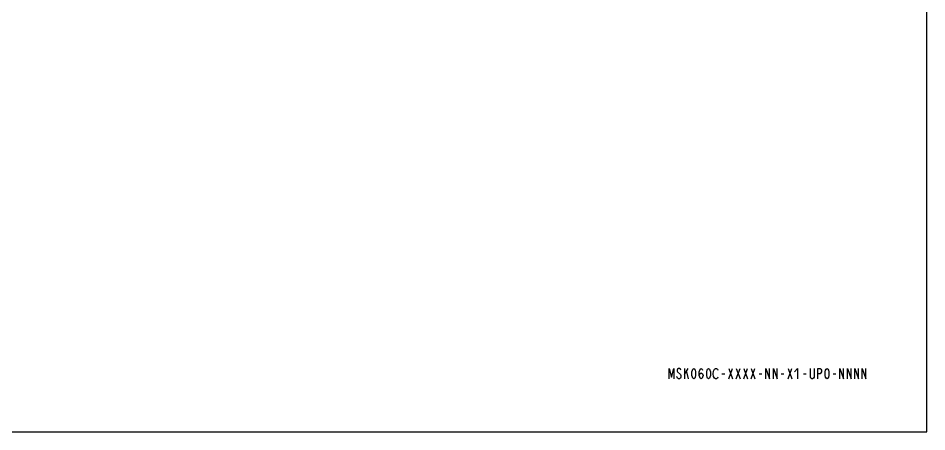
# Model space of a CAD drawing. Header units: millimetres. Extents: x -3388 to 4307, y 243 to 4457.
# Drawn here: x -2848.2 to -2547.4, y 1249.4 to 1386.6 of the extents above; entities that cross this region are included whole.
import ezdxf

# ---------------------------------------------------------------- set-up
doc = ezdxf.new("R2010")
doc.units = ezdxf.units.MM
doc.layers.add('B-NOTIZ', color=7, linetype='Continuous')

msp = doc.modelspace()

# ---------------------------------------------------------------- linework, layer by layer
at = {"color": 7, "linetype": 'Continuous'}
for p, q in [((-2547.4428, 1249.43636), (-2547.4428, 1843.43636)), ((-3388.4428, 1249.43636), (-2547.4428, 1249.43636))]:
    msp.add_line(p, q, dxfattribs=at)
at = {"layer": 'B-NOTIZ', "color": 2, "linetype": 'Continuous'}
for p, q in [((-2627.64593, 1270.45676), (-2627.64593, 1266.95676)), ((-2627.64593, 1268.4151), (-2626.42093, 1270.45676)), ((-2627.03341, 1269.2901), (-2626.42093, 1266.95676)), ((-2612.94589, 1270.45676), (-2611.72093, 1266.95676)), ((-2612.94589, 1266.95676), (-2611.72093, 1270.45676)), ((-2610.49593, 1270.45676), (-2609.27093, 1266.95676)), ((-2610.49593, 1266.95676), (-2609.27093, 1270.45676)), ((-2608.04592, 1270.45676), (-2606.82092, 1266.95676)), ((-2608.04592, 1266.95676), (-2606.82092, 1270.45676)), ((-2605.59591, 1270.45676), (-2604.37091, 1266.95676)), ((-2605.59591, 1266.95676), (-2604.37091, 1270.45676)), ((-2593.34593, 1270.45676), (-2592.12092, 1266.95676)), ((-2593.34593, 1266.95676), (-2592.12092, 1270.45676)), ((-2590.28339, 1270.45676), (-2591.20216, 1269.2901)), ((-2590.28339, 1270.45676), (-2590.28339, 1266.95676)), ((-2615.24277, 1268.70676), (-2614.32406, 1268.70676)), ((-2602.99279, 1268.70676), (-2602.07402, 1268.70676)), ((-2595.64276, 1268.70676), (-2594.72405, 1268.70676)), ((-2588.29279, 1268.70676), (-2587.37402, 1268.70676)), ((-2578.49281, 1268.70676), (-2577.57404, 1268.70676))]:
    msp.add_line(p, q, dxfattribs=at)
for points in [[(-2632.69902, 1266.95676), (-2632.69902, 1270.45676), (-2631.93342, 1267.5401), (-2631.16778, 1270.45676), (-2631.16778, 1266.95676)], [(-2629.94277, 1269.2901), (-2629.02406, 1268.4151), (-2628.87089, 1268.12343), (-2628.87089, 1267.5401), (-2629.02406, 1267.24843), (-2629.33029, 1266.95676), (-2629.63653, 1266.95676), (-2629.94277, 1267.24843), (-2630.09589, 1267.5401), (-2630.24906, 1267.83176)], [(-2628.87089, 1269.87343), (-2629.02406, 1270.1651), (-2629.33029, 1270.45676), (-2629.63653, 1270.45676), (-2629.94277, 1270.1651), (-2630.09589, 1269.87343), (-2630.09589, 1269.58176), (-2629.94277, 1269.2901)], [(-2624.5834, 1266.95676), (-2624.88964, 1267.24843), (-2625.04281, 1267.5401), (-2625.19593, 1268.12343), (-2625.19593, 1269.2901), (-2625.04281, 1269.87343), (-2624.88964, 1270.1651), (-2624.5834, 1270.45676), (-2624.27716, 1270.1651), (-2624.12404, 1269.87343), (-2623.97092, 1269.2901), (-2623.97092, 1268.12343), (-2624.12404, 1267.5401), (-2624.27716, 1267.24843), (-2624.5834, 1266.95676)], [(-2622.74592, 1268.12343), (-2622.5928, 1268.70676), (-2622.13339, 1268.99843), (-2621.67403, 1268.70676), (-2621.52091, 1268.12343), (-2621.67403, 1267.5401), (-2621.82715, 1267.24843), (-2622.13339, 1266.95676), (-2622.43968, 1267.24843), (-2622.5928, 1267.5401), (-2622.74592, 1268.12343), (-2622.74592, 1269.2901), (-2622.5928, 1269.87343), (-2622.43968, 1270.1651), (-2622.13339, 1270.45676), (-2621.82715, 1270.1651), (-2621.67403, 1269.87343)], [(-2619.68343, 1266.95676), (-2619.98967, 1267.24843), (-2620.14279, 1267.5401), (-2620.29591, 1268.12343), (-2620.29591, 1269.2901), (-2620.14279, 1269.87343), (-2619.98967, 1270.1651), (-2619.68343, 1270.45676), (-2619.37714, 1270.1651), (-2619.22402, 1269.87343), (-2619.07091, 1269.2901), (-2619.07091, 1268.12343), (-2619.22402, 1267.5401), (-2619.37714, 1267.24843), (-2619.68343, 1266.95676)], [(-2617.69278, 1267.24843), (-2617.99902, 1267.83176), (-2618.15214, 1268.70676), (-2617.99902, 1269.58176)], [(-2617.99902, 1269.58176), (-2617.69278, 1270.1651), (-2617.38654, 1270.45676), (-2617.08031, 1270.45676), (-2616.77402, 1270.1651), (-2616.6209, 1269.87343)], [(-2600.6959, 1266.95676), (-2600.6959, 1270.45676), (-2599.47089, 1266.95676), (-2599.47089, 1270.45676)], [(-2598.24589, 1266.95676), (-2598.24589, 1270.45676), (-2597.02089, 1266.95676), (-2597.02089, 1270.45676)], [(-2584.7709, 1270.45676), (-2584.7709, 1267.5401), (-2584.92402, 1267.24843), (-2585.23031, 1266.95676), (-2585.53654, 1266.95676), (-2585.84278, 1267.24843), (-2585.9959, 1267.5401), (-2585.9959, 1270.45676)], [(-2583.54589, 1266.95676), (-2583.54589, 1270.45676), (-2582.7803, 1270.45676), (-2582.47406, 1270.1651), (-2582.32089, 1269.87343), (-2582.32089, 1269.2901), (-2582.47406, 1268.99843), (-2582.7803, 1268.70676), (-2583.54589, 1268.70676)], [(-2580.48341, 1266.95676), (-2580.78965, 1267.24843), (-2580.94277, 1267.5401), (-2581.09589, 1268.12343), (-2581.09589, 1269.2901), (-2580.94277, 1269.87343), (-2580.78965, 1270.1651), (-2580.48341, 1270.45676), (-2580.17717, 1270.1651), (-2580.02405, 1269.87343), (-2579.87093, 1269.2901), (-2579.87093, 1268.12343), (-2580.02405, 1267.5401), (-2580.17717, 1267.24843), (-2580.48341, 1266.95676)], [(-2576.19592, 1266.95676), (-2576.19592, 1270.45676), (-2574.97092, 1266.95676), (-2574.97092, 1270.45676)], [(-2573.74591, 1266.95676), (-2573.74591, 1270.45676), (-2572.52091, 1266.95676), (-2572.52091, 1270.45676)], [(-2571.29591, 1266.95676), (-2571.29591, 1270.45676), (-2570.0709, 1266.95676), (-2570.0709, 1270.45676)], [(-2568.8459, 1266.95676), (-2568.8459, 1270.45676), (-2567.62089, 1266.95676), (-2567.62089, 1270.45676)], [(-2616.6209, 1267.5401), (-2616.77402, 1267.24843), (-2617.08031, 1266.95676), (-2617.38654, 1266.95676), (-2617.69278, 1267.24843)]]:
    msp.add_lwpolyline(points, dxfattribs=at)

doc.saveas('drawing.dxf')
